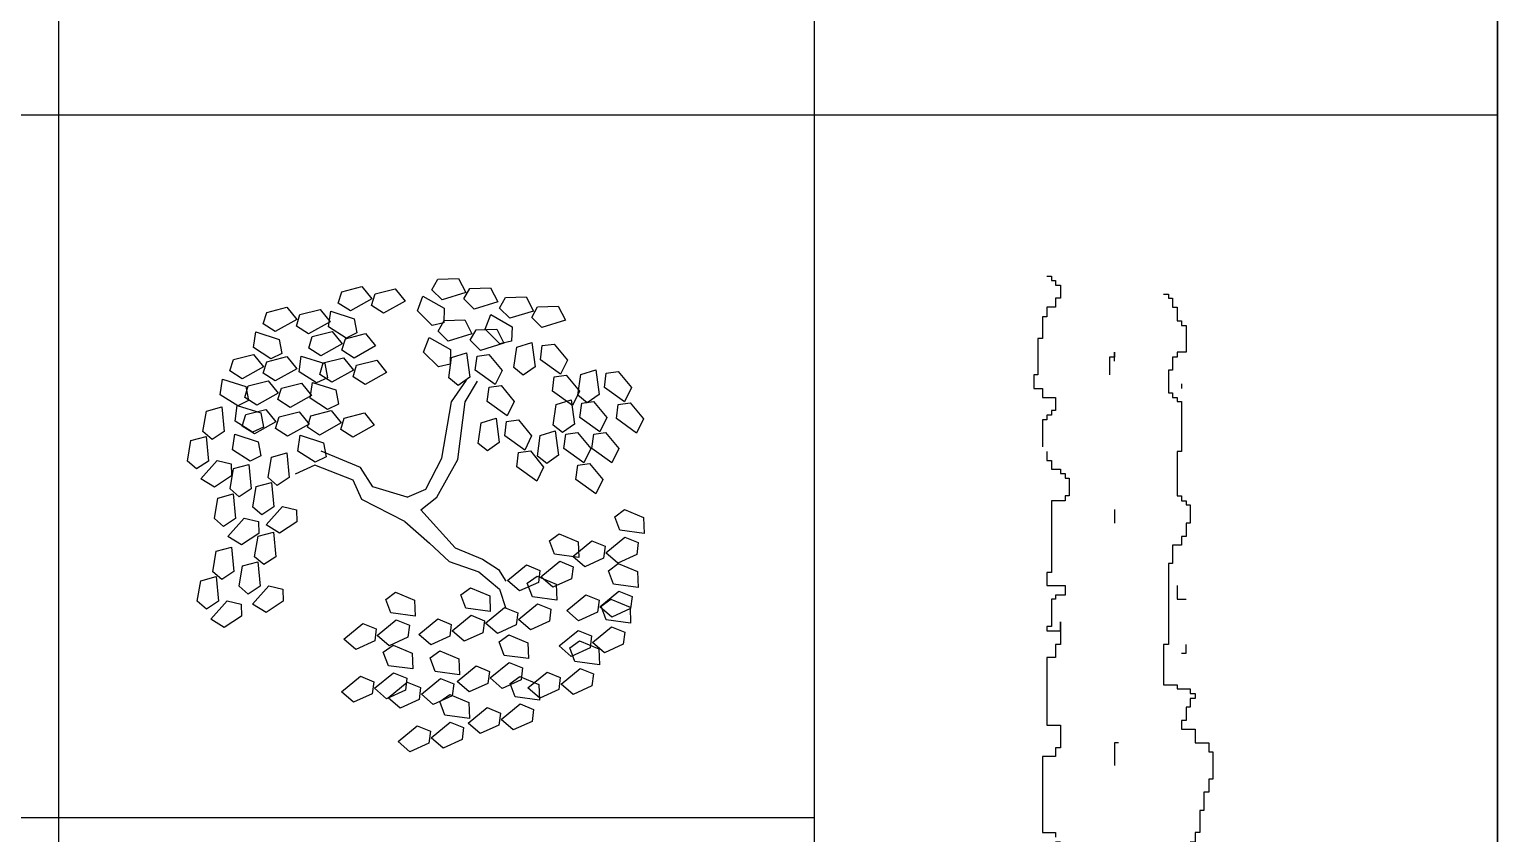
# Model space of a CAD drawing. Header units: inches. Extents: x 7658 to 73799, y 48 to 40262.
# Drawn here: x 69287 to 73799, y 12393 to 14864 of the extents above; entities that cross this region are included whole.
import ezdxf

# ---------------------------------------------------------------- set-up
doc = ezdxf.new("R2010")
doc.units = ezdxf.units.IN
doc.layers.add('www.cad-blocks.net', color=7, linetype='Continuous')
doc.styles.get("Standard").update_dxf_attribs({"font": 'arial.ttf'})

# ---------------------------------------------------------------- blocks, each defined once
blk = doc.blocks.new('A$C516926BB')
for p, q in [((57.9904, 38.5194), (57.9904, 0)), ((60.3118, 38.5194), (60.3118, 0)), ((62.4121, 38.5194), (62.4121, 0)), ((0, 13.9072), (62.4121, 13.9072)), ((0, 11.7477), (60.3118, 11.7477))]:
    blk.add_line(p, q)
blk = doc.blocks.new('A$C4EDA1367')
for p, q in [((0.7511, 1.4195), (0.7693, 1.4517)), ((0.7693, 1.4517), (0.8329, 1.4541)), ((0.8329, 1.4541), (0.8549, 1.4106)), ((0.4632, 1.3781), (0.4741, 1.4134)), ((0.4741, 1.4134), (0.5358, 1.4292)), ((0.5358, 1.4292), (0.5665, 1.3913)), ((0.5654, 1.3712), (0.5764, 1.4065)), ((0.5764, 1.4065), (0.6381, 1.4222)), ((0.6381, 1.4222), (0.6687, 1.3844)), ((0.7069, 1.3544), (0.7237, 1.4002)), ((0.7237, 1.4002), (0.7893, 1.3624)), ((0.7826, 1.3884), (0.7511, 1.4195)), ((0.8549, 1.4106), (0.7826, 1.3884)), ((0.8496, 1.3912), (0.8678, 1.4234)), ((0.8678, 1.4234), (0.9314, 1.4257)), ((0.9314, 1.4257), (0.9534, 1.3822)), ((0.2434, 1.3499), (0.3051, 1.3656)), ((0.3051, 1.3656), (0.3357, 1.3278)), ((0.3457, 1.343), (0.4073, 1.3587)), ((0.4073, 1.3587), (0.438, 1.3209)), ((0.5005, 1.3543), (0.4632, 1.3781)), ((0.5665, 1.3913), (0.5005, 1.3543)), ((0.6027, 1.3474), (0.5654, 1.3712)), ((0.6687, 1.3844), (0.6027, 1.3474)), ((0.752, 1.3096), (0.7069, 1.3544)), ((0.7893, 1.3624), (0.788, 1.3182)), ((0.8811, 1.36), (0.8496, 1.3912)), ((0.9534, 1.3822), (0.8811, 1.36)), ((0.9592, 1.3631), (0.9774, 1.3953)), ((0.9906, 1.3319), (0.9592, 1.3631)), ((0.9774, 1.3953), (1.041, 1.3976)), ((1.063, 1.3541), (0.9906, 1.3319)), ((1.041, 1.3976), (1.063, 1.3541)), ((1.0577, 1.3347), (1.0759, 1.3669)), ((1.0759, 1.3669), (1.1395, 1.3692)), ((1.1395, 1.3692), (1.1614, 1.3258)), ((0.2325, 1.3146), (0.2434, 1.3499)), ((0.2697, 1.2908), (0.2325, 1.3146)), ((0.3357, 1.3278), (0.2697, 1.2908)), ((0.3347, 1.3077), (0.3457, 1.343)), ((0.438, 1.3209), (0.372, 1.2839)), ((0.4337, 1.3051), (0.4404, 1.3534)), ((0.4404, 1.3534), (0.5125, 1.3304)), ((0.5125, 1.3304), (0.5206, 1.2869)), ((0.788, 1.3182), (0.752, 1.3096)), ((0.7701, 1.2925), (0.7883, 1.3247)), ((0.7883, 1.3247), (0.8518, 1.327)), ((0.8518, 1.327), (0.8738, 1.2836)), ((0.915, 1.298), (0.9318, 1.3437)), ((0.9318, 1.3437), (0.9973, 1.306)), ((1.0891, 1.3036), (1.0577, 1.3347)), ((1.1614, 1.3258), (1.0891, 1.3036)), ((0.203, 1.2416), (0.2097, 1.2899)), ((0.2097, 1.2899), (0.2818, 1.2669)), ((0.2818, 1.2669), (0.2899, 1.2234)), ((0.372, 1.2839), (0.3347, 1.3077)), ((0.3725, 1.2405), (0.3834, 1.2758)), ((0.3834, 1.2758), (0.4451, 1.2915)), ((0.4873, 1.2708), (0.4337, 1.3051)), ((0.4451, 1.2915), (0.4758, 1.2537)), ((0.4747, 1.2335), (0.4857, 1.2689)), ((0.4857, 1.2689), (0.5473, 1.2846)), ((0.5206, 1.2869), (0.4873, 1.2708)), ((0.5473, 1.2846), (0.578, 1.2467)), ((0.7258, 1.2274), (0.7426, 1.2731)), ((0.7426, 1.2731), (0.8082, 1.2354)), ((0.8015, 1.2614), (0.7701, 1.2925)), ((0.8738, 1.2836), (0.8015, 1.2614)), ((0.8685, 1.2641), (0.8867, 1.2963)), ((0.9, 1.233), (0.8685, 1.2641)), ((0.8867, 1.2963), (0.9503, 1.2987)), ((0.9601, 1.2531), (0.915, 1.298)), ((0.9503, 1.2987), (0.9723, 1.2552)), ((0.9973, 1.306), (0.996, 1.2618)), ((0.1413, 1.2052), (0.203, 1.2209)), ((0.2565, 1.2073), (0.203, 1.2416)), ((0.203, 1.2209), (0.2337, 1.1831)), ((0.2899, 1.2234), (0.2565, 1.2073)), ((0.4098, 1.2167), (0.3725, 1.2405)), ((0.4758, 1.2537), (0.4098, 1.2167)), ((0.512, 1.2097), (0.4747, 1.2335)), ((0.578, 1.2467), (0.512, 1.2097)), ((0.7709, 1.1825), (0.7258, 1.2274)), ((0.8082, 1.2354), (0.8069, 1.1912)), ((0.8113, 1.2117), (0.8578, 1.226)), ((0.8578, 1.226), (0.8675, 1.151)), ((0.8899, 1.2159), (0.9265, 1.2209)), ((0.9723, 1.2552), (0.9, 1.233)), ((0.9265, 1.2209), (0.9668, 1.1717)), ((0.996, 1.2618), (0.9601, 1.2531)), ((1.0032, 1.1804), (1.0117, 1.2435)), ((1.0117, 1.2435), (1.0583, 1.2578)), ((1.0583, 1.2578), (1.0679, 1.1827)), ((1.0845, 1.2038), (1.0903, 1.2477)), ((1.0903, 1.2477), (1.1269, 1.2526)), ((1.1269, 1.2526), (1.1673, 1.2034)), ((0.1304, 1.1699), (0.1413, 1.2052)), ((0.2337, 1.1831), (0.1677, 1.1461)), ((0.2326, 1.163), (0.2436, 1.1983)), ((0.2436, 1.1983), (0.3053, 1.214)), ((0.3359, 1.1762), (0.2699, 1.1392)), ((0.3053, 1.214), (0.3359, 1.1762)), ((0.343, 1.1675), (0.3497, 1.2157)), ((0.3497, 1.2157), (0.4218, 1.1927)), ((0.4065, 1.1593), (0.4175, 1.1946)), ((0.4175, 1.1946), (0.4791, 1.2103)), ((0.4218, 1.1927), (0.4299, 1.1492)), ((0.4791, 1.2103), (0.5098, 1.1725)), ((0.5087, 1.1524), (0.5197, 1.1877)), ((0.5197, 1.1877), (0.5814, 1.2034)), ((0.5814, 1.2034), (0.612, 1.1656)), ((0.8069, 1.1912), (0.7709, 1.1825)), ((0.8028, 1.1487), (0.8113, 1.2117)), ((0.8841, 1.172), (0.8899, 1.2159)), ((1.0319, 1.157), (1.0032, 1.1804)), ((1.0679, 1.1827), (1.0319, 1.157)), ((1.1459, 1.1596), (1.0845, 1.2038)), ((1.1673, 1.2034), (1.1459, 1.1596)), ((1.2084, 1.1588), (1.255, 1.173)), ((1.255, 1.173), (1.2646, 1.098)), ((0.1009, 1.0969), (0.1076, 1.1452)), ((0.1076, 1.1452), (0.1797, 1.1222)), ((0.1677, 1.1461), (0.1304, 1.1699)), ((0.1867, 1.124), (0.2484, 1.1398)), ((0.2699, 1.1392), (0.2326, 1.163)), ((0.2484, 1.1398), (0.2791, 1.1019)), ((0.289, 1.1171), (0.3507, 1.1328)), ((0.3966, 1.1332), (0.343, 1.1675)), ((0.3507, 1.1328), (0.3813, 1.095)), ((0.377, 1.0863), (0.3838, 1.1346)), ((0.3838, 1.1346), (0.4558, 1.1115)), ((0.4299, 1.1492), (0.3966, 1.1332)), ((0.4438, 1.1355), (0.4065, 1.1593)), ((0.5098, 1.1725), (0.4438, 1.1355)), ((0.546, 1.1286), (0.5087, 1.1524)), ((0.612, 1.1656), (0.546, 1.1286)), ((0.8315, 1.1253), (0.8028, 1.1487)), ((0.8117, 1.0749), (0.8571, 1.142)), ((0.8675, 1.151), (0.8315, 1.1253)), ((0.8533, 1.0749), (0.8911, 1.1385)), ((0.9455, 1.1279), (0.8841, 1.172)), ((0.9668, 1.1717), (0.9455, 1.1279)), ((1.1215, 1.1082), (1.1272, 1.1521)), ((1.1272, 1.1521), (1.1639, 1.1571)), ((1.1639, 1.1571), (1.2042, 1.1078)), ((1.1999, 1.0957), (1.2084, 1.1588)), ((1.2812, 1.119), (1.287, 1.1629)), ((1.287, 1.1629), (1.3236, 1.1679)), ((1.3236, 1.1679), (1.3639, 1.1187)), ((0.1545, 1.0626), (0.1009, 1.0969)), ((0.1758, 1.0887), (0.1867, 1.124)), ((0.2131, 1.0649), (0.1758, 1.0887)), ((0.1797, 1.1222), (0.1878, 1.0787)), ((0.2791, 1.1019), (0.2131, 1.0649)), ((0.278, 1.0818), (0.289, 1.1171)), ((0.3813, 1.095), (0.3153, 1.058)), ((0.4306, 1.052), (0.377, 1.0863)), ((0.4558, 1.1115), (0.4639, 1.068)), ((0.921, 1.0764), (0.9268, 1.1203)), ((0.9268, 1.1203), (0.9635, 1.1253)), ((0.9635, 1.1253), (1.0038, 1.0761)), ((1.1829, 1.064), (1.1215, 1.1082)), ((1.2042, 1.1078), (1.1829, 1.064)), ((1.2286, 1.0723), (1.1999, 1.0957)), ((1.2646, 1.098), (1.2286, 1.0723)), ((1.3426, 1.0749), (1.2812, 1.119)), ((1.3639, 1.1187), (1.3426, 1.0749)), ((0.0477, 0.9839), (0.0582, 1.0466)), ((0.0582, 1.0466), (0.1052, 1.0594)), ((0.1052, 1.0594), (0.1124, 0.984)), ((0.1463, 1.0158), (0.153, 1.064)), ((0.153, 1.064), (0.2251, 1.041)), ((0.1878, 1.0787), (0.1545, 1.0626)), ((0.1792, 1.0357), (0.2408, 1.0515)), ((0.2251, 1.041), (0.2332, 0.9975)), ((0.2408, 1.0515), (0.2715, 1.0136)), ((0.3153, 1.058), (0.278, 1.0818)), ((0.2814, 1.0288), (0.3431, 1.0445)), ((0.3431, 1.0445), (0.3738, 1.0067)), ((0.3796, 1.0322), (0.4413, 1.048)), ((0.4639, 1.068), (0.4306, 1.052)), ((0.4413, 1.048), (0.4719, 1.0101)), ((0.4819, 1.0253), (0.5435, 1.0411)), ((0.5435, 1.0411), (0.5742, 1.0032)), ((0.7814, 0.902), (0.8117, 1.0749)), ((0.8306, 0.8984), (0.8533, 1.0749)), ((0.9825, 1.0323), (0.921, 1.0764)), ((1.0038, 1.0761), (0.9825, 1.0323)), ((1.1242, 1.0039), (1.1327, 1.067)), ((1.1327, 1.067), (1.1793, 1.0813)), ((1.1793, 1.0813), (1.1889, 1.0062)), ((1.2055, 1.0273), (1.2113, 1.0711)), ((1.2113, 1.0711), (1.2479, 1.0761)), ((1.2479, 1.0761), (1.2883, 1.0269)), ((1.3182, 1.0235), (1.3239, 1.0673)), ((1.3239, 1.0673), (1.3606, 1.0723)), ((1.3606, 1.0723), (1.4009, 1.0231)), ((0.1999, 0.9814), (0.1463, 1.0158)), ((0.1682, 1.0004), (0.1792, 1.0357)), ((0.2055, 0.9766), (0.1682, 1.0004)), ((0.2332, 0.9975), (0.1999, 0.9814)), ((0.2715, 1.0136), (0.2055, 0.9766)), ((0.2705, 0.9935), (0.2814, 1.0288)), ((0.3078, 0.9697), (0.2705, 0.9935)), ((0.3738, 1.0067), (0.3078, 0.9697)), ((0.3686, 0.9969), (0.3796, 1.0322)), ((0.4059, 0.9731), (0.3686, 0.9969)), ((0.4719, 1.0101), (0.4059, 0.9731)), ((0.4709, 0.99), (0.4819, 1.0253)), ((0.5742, 1.0032), (0.5082, 0.9662)), ((0.8935, 0.9474), (0.902, 1.0105)), ((0.902, 1.0105), (0.9486, 1.0248)), ((0.9486, 1.0248), (0.9582, 0.9498)), ((0.9748, 0.9708), (0.9806, 1.0147)), ((0.9806, 1.0147), (1.0172, 1.0196)), ((1.0172, 1.0196), (1.0575, 0.9704)), ((1.1529, 0.9805), (1.1242, 1.0039)), ((1.1889, 1.0062), (1.1529, 0.9805)), ((1.2669, 0.9831), (1.2055, 1.0273)), ((1.2883, 1.0269), (1.2669, 0.9831)), ((1.3796, 0.9793), (1.3182, 1.0235)), ((1.4009, 1.0231), (1.3796, 0.9793)), ((0, 0.8931), (0.0105, 0.9559)), ((0.0105, 0.9559), (0.0576, 0.9686)), ((0.0755, 0.9595), (0.0477, 0.9839)), ((0.0576, 0.9686), (0.0647, 0.8933)), ((0.1124, 0.984), (0.0755, 0.9595)), ((0.1387, 0.9274), (0.1455, 0.9757)), ((0.1455, 0.9757), (0.2176, 0.9527)), ((0.2176, 0.9527), (0.2256, 0.9092)), ((0.3392, 0.924), (0.3459, 0.9722)), ((0.3459, 0.9722), (0.418, 0.9492)), ((0.418, 0.9492), (0.426, 0.9057)), ((0.5082, 0.9662), (0.4709, 0.99)), ((0.9222, 0.9241), (0.8935, 0.9474)), ((0.9582, 0.9498), (0.9222, 0.9241)), ((1.0362, 0.9266), (0.9748, 0.9708)), ((1.0575, 0.9704), (1.0362, 0.9266)), ((1.0751, 0.9086), (1.0836, 0.9717)), ((1.0836, 0.9717), (1.1301, 0.986)), ((1.1301, 0.986), (1.1398, 0.9109)), ((1.1564, 0.932), (1.1622, 0.9758)), ((1.1622, 0.9758), (1.1988, 0.9808)), ((1.1988, 0.9808), (1.2391, 0.9316)), ((1.2425, 0.9317), (1.2483, 0.9755)), ((1.2483, 0.9755), (1.2849, 0.9805)), ((1.2849, 0.9805), (1.3252, 0.9313)), ((0.1923, 0.8931), (0.1387, 0.9274)), ((0.2256, 0.9092), (0.1923, 0.8931)), ((0.2481, 0.8427), (0.2586, 0.9054)), ((0.2586, 0.9054), (0.3056, 0.9182)), ((0.3056, 0.9182), (0.3128, 0.8428)), ((0.3927, 0.8896), (0.3392, 0.924)), ((0.426, 0.9057), (0.3927, 0.8896)), ((0.5319, 0.8737), (0.4108, 0.9231)), ((1.0117, 0.8752), (1.0175, 0.9191)), ((1.0175, 0.9191), (1.0542, 0.9241)), ((1.0542, 0.9241), (1.0945, 0.8748)), ((1.1038, 0.8852), (1.0751, 0.9086)), ((1.1398, 0.9109), (1.1038, 0.8852)), ((1.2178, 0.8878), (1.1564, 0.932)), ((1.2391, 0.9316), (1.2178, 0.8878)), ((1.3039, 0.8875), (1.2425, 0.9317)), ((1.3252, 0.9313), (1.3039, 0.8875)), ((0.0279, 0.8688), (0, 0.8931)), ((0.0647, 0.8933), (0.0279, 0.8688)), ((0.0413, 0.838), (0.0915, 0.8947)), ((0.0915, 0.8947), (0.1345, 0.8845)), ((0.1309, 0.8073), (0.1414, 0.8701)), ((0.1345, 0.8845), (0.1358, 0.8475)), ((0.1414, 0.8701), (0.1885, 0.8828)), ((0.1885, 0.8828), (0.1956, 0.8075)), ((0.3919, 0.8808), (0.3313, 0.8526)), ((0.5091, 0.8349), (0.3919, 0.8808)), ((0.5696, 0.8137), (0.5319, 0.8737)), ((0.7323, 0.8066), (0.7814, 0.902)), ((0.7663, 0.7819), (0.8306, 0.8984)), ((1.0732, 0.831), (1.0117, 0.8752)), ((1.0945, 0.8748), (1.0732, 0.831)), ((1.1933, 0.8364), (1.1991, 0.8803)), ((1.1991, 0.8803), (1.2358, 0.8852)), ((1.2358, 0.8852), (1.2761, 0.836)), ((0.0827, 0.8124), (0.0413, 0.838)), ((0.1358, 0.8475), (0.0827, 0.8124)), ((0.2004, 0.7519), (0.211, 0.8147)), ((0.211, 0.8147), (0.258, 0.8274)), ((0.276, 0.8183), (0.2481, 0.8427)), ((0.258, 0.8274), (0.2651, 0.7521)), ((0.3128, 0.8428), (0.276, 0.8183)), ((0.5356, 0.7749), (0.5091, 0.8349)), ((0.6755, 0.7819), (0.5696, 0.8137)), ((1.2548, 0.7922), (1.1933, 0.8364)), ((1.2761, 0.836), (1.2548, 0.7922)), ((0.0832, 0.7166), (0.0938, 0.7794)), ((0.0938, 0.7794), (0.1408, 0.7921)), ((0.1588, 0.783), (0.1309, 0.8073)), ((0.1408, 0.7921), (0.1479, 0.7168)), ((0.1956, 0.8075), (0.1588, 0.783)), ((0.668, 0.7078), (0.5356, 0.7749)), ((0.6755, 0.7819), (0.7323, 0.8066)), ((0.7172, 0.7431), (0.7663, 0.7819)), ((0.2283, 0.7276), (0.2004, 0.7519)), ((0.2651, 0.7521), (0.2283, 0.7276)), ((0.2417, 0.6968), (0.2919, 0.7535)), ((0.2919, 0.7535), (0.335, 0.7432)), ((0.335, 0.7432), (0.3362, 0.7063)), ((0.7172, 0.7431), (0.8231, 0.6266)), ((1.3127, 0.7222), (1.3427, 0.7439)), ((1.3283, 0.6808), (1.3127, 0.7222)), ((1.3427, 0.7439), (1.4015, 0.7195)), ((0.1111, 0.6923), (0.0832, 0.7166)), ((0.1479, 0.7168), (0.1111, 0.6923)), ((0.1245, 0.6615), (0.1747, 0.7181)), ((0.1747, 0.7181), (0.2178, 0.7079)), ((0.2178, 0.7079), (0.219, 0.671)), ((0.2831, 0.6712), (0.2417, 0.6968)), ((0.3362, 0.7063), (0.2831, 0.6712)), ((0.668, 0.7078), (0.7437, 0.6407)), ((1.4033, 0.6708), (1.3283, 0.6808)), ((1.4015, 0.7195), (1.4033, 0.6708)), ((0.1659, 0.6358), (0.1245, 0.6615)), ((0.219, 0.671), (0.1659, 0.6358)), ((0.2065, 0.5991), (0.217, 0.6619)), ((0.217, 0.6619), (0.2641, 0.6746)), ((0.2641, 0.6746), (0.2712, 0.5993)), ((0.7437, 0.6407), (0.8042, 0.5842)), ((1.1123, 0.6481), (1.1423, 0.6698)), ((1.1279, 0.6067), (1.1123, 0.6481)), ((1.1423, 0.6698), (1.201, 0.6454)), ((1.184, 0.6002), (1.2425, 0.6482)), ((1.201, 0.6454), (1.2029, 0.5967)), ((1.2425, 0.6482), (1.2834, 0.6313)), ((1.2859, 0.6114), (1.3444, 0.6594)), ((1.3444, 0.6594), (1.3853, 0.6425)), ((1.3853, 0.6425), (1.3807, 0.6058)), ((0.078, 0.5532), (0.0885, 0.6159)), ((0.0885, 0.6159), (0.1355, 0.6287)), ((0.1355, 0.6287), (0.1427, 0.5534)), ((0.2344, 0.5748), (0.2065, 0.5991)), ((0.2712, 0.5993), (0.2344, 0.5748)), ((0.8231, 0.6266), (0.9062, 0.5913)), ((0.9062, 0.5913), (0.9555, 0.5595)), ((1.2029, 0.5967), (1.1279, 0.6067)), ((1.2209, 0.5683), (1.184, 0.6002)), ((1.2788, 0.5946), (1.2209, 0.5683)), ((1.2834, 0.6313), (1.2788, 0.5946)), ((1.3228, 0.5795), (1.2859, 0.6114)), ((1.3807, 0.6058), (1.3228, 0.5795)), ((0.1058, 0.5289), (0.078, 0.5532)), ((0.1427, 0.5534), (0.1058, 0.5289)), ((0.1588, 0.5084), (0.1694, 0.5711)), ((0.1694, 0.5711), (0.2164, 0.5839)), ((0.2164, 0.5839), (0.2236, 0.5086)), ((0.8042, 0.5842), (0.8949, 0.5525)), ((0.8949, 0.5525), (0.9592, 0.4995)), ((0.9555, 0.5595), (0.9781, 0.5242)), ((0.9836, 0.5261), (1.0421, 0.5741)), ((1.0421, 0.5741), (1.083, 0.5572)), ((1.083, 0.5572), (1.0784, 0.5205)), ((1.0855, 0.5372), (1.144, 0.5852)), ((1.144, 0.5852), (1.1849, 0.5684)), ((1.1849, 0.5684), (1.1803, 0.5317)), ((1.2939, 0.5563), (1.3239, 0.578)), ((1.3095, 0.5149), (1.2939, 0.5563)), ((1.3239, 0.578), (1.3826, 0.5536)), ((1.3826, 0.5536), (1.3845, 0.5049)), ((0.0303, 0.4625), (0.0408, 0.5252)), ((0.0408, 0.5252), (0.0878, 0.538)), ((0.0878, 0.538), (0.095, 0.4626)), ((0.1867, 0.4841), (0.1588, 0.5084)), ((0.2236, 0.5086), (0.1867, 0.4841)), ((0.2001, 0.4533), (0.2503, 0.5099)), ((0.2503, 0.5099), (0.2934, 0.4997)), ((0.2934, 0.4997), (0.2946, 0.4627)), ((0.84, 0.4822), (0.87, 0.5039)), ((0.87, 0.5039), (0.9287, 0.4795)), ((0.9592, 0.4995), (0.9781, 0.4396)), ((1.0205, 0.4942), (0.9836, 0.5261)), ((1.0784, 0.5205), (1.0205, 0.4942)), ((1.0443, 0.5175), (1.0742, 0.5392)), ((1.0598, 0.4761), (1.0443, 0.5175)), ((1.0742, 0.5392), (1.133, 0.5148)), ((1.1223, 0.5054), (1.0855, 0.5372)), ((1.1803, 0.5317), (1.1223, 0.5054)), ((1.133, 0.5148), (1.1348, 0.4661)), ((1.3845, 0.5049), (1.3095, 0.5149)), ((0.0582, 0.4381), (0.0303, 0.4625)), ((0.095, 0.4626), (0.0582, 0.4381)), ((0.0716, 0.4074), (0.1218, 0.464)), ((0.1218, 0.464), (0.1648, 0.4538)), ((0.1648, 0.4538), (0.166, 0.4168)), ((0.2415, 0.4276), (0.2001, 0.4533)), ((0.2946, 0.4627), (0.2415, 0.4276)), ((0.6093, 0.4681), (0.6393, 0.4898)), ((0.6249, 0.4267), (0.6093, 0.4681)), ((0.6393, 0.4898), (0.698, 0.4654)), ((0.698, 0.4654), (0.6999, 0.4167)), ((0.8556, 0.4408), (0.84, 0.4822)), ((0.9287, 0.4795), (0.9306, 0.4308)), ((1.0174, 0.4066), (1.0759, 0.4546)), ((1.1348, 0.4661), (1.0598, 0.4761)), ((1.0759, 0.4546), (1.1168, 0.4378)), ((1.1652, 0.4343), (1.2237, 0.4823)), ((1.2237, 0.4823), (1.2646, 0.4654)), ((1.2646, 0.4654), (1.26, 0.4287)), ((1.2671, 0.4454), (1.3255, 0.4934)), ((1.2712, 0.4469), (1.3011, 0.4686)), ((1.3011, 0.4686), (1.3599, 0.4442)), ((1.3255, 0.4934), (1.3664, 0.4766)), ((1.3664, 0.4766), (1.3618, 0.4399)), ((0.113, 0.3817), (0.0716, 0.4074)), ((0.166, 0.4168), (0.113, 0.3817)), ((0.6999, 0.4167), (0.6249, 0.4267)), ((0.7113, 0.3601), (0.7698, 0.4082)), ((0.7698, 0.4082), (0.8107, 0.3913)), ((0.8132, 0.3713), (0.8717, 0.4193)), ((0.9306, 0.4308), (0.8556, 0.4408)), ((0.8717, 0.4193), (0.9126, 0.4025)), ((0.9156, 0.3955), (0.974, 0.4435)), ((0.974, 0.4435), (1.0149, 0.4266)), ((1.0149, 0.4266), (1.0103, 0.3899)), ((1.0543, 0.3748), (1.0174, 0.4066)), ((1.1168, 0.4378), (1.1122, 0.4011)), ((1.202, 0.4024), (1.1652, 0.4343)), ((1.26, 0.4287), (1.202, 0.4024)), ((1.3039, 0.4136), (1.2671, 0.4454)), ((1.2867, 0.4055), (1.2712, 0.4469)), ((1.3618, 0.4399), (1.3039, 0.4136)), ((1.3599, 0.4442), (1.3617, 0.3955)), ((0.4806, 0.346), (0.5391, 0.3941)), ((0.5391, 0.3941), (0.58, 0.3772)), ((0.58, 0.3772), (0.5754, 0.3405)), ((0.5825, 0.3572), (0.6409, 0.4052)), ((0.6409, 0.4052), (0.6818, 0.3884)), ((0.6818, 0.3884), (0.6772, 0.3517)), ((0.8107, 0.3913), (0.8061, 0.3546)), ((0.85, 0.3394), (0.8132, 0.3713)), ((0.908, 0.3658), (0.85, 0.3394)), ((0.9126, 0.4025), (0.908, 0.3658)), ((0.9524, 0.3636), (0.9156, 0.3955)), ((1.0103, 0.3899), (0.9524, 0.3636)), ((1.1122, 0.4011), (1.0543, 0.3748)), ((1.1425, 0.3249), (1.2009, 0.3729)), ((1.2009, 0.3729), (1.2418, 0.356)), ((1.2443, 0.3361), (1.3028, 0.3841)), ((1.3617, 0.3955), (1.2867, 0.4055)), ((1.3028, 0.3841), (1.3437, 0.3672)), ((1.3437, 0.3672), (1.3391, 0.3305)), ((0.5174, 0.3142), (0.4806, 0.346)), ((0.5754, 0.3405), (0.5174, 0.3142)), ((0.6193, 0.3253), (0.5825, 0.3572)), ((0.6017, 0.3057), (0.6317, 0.3274)), ((0.6772, 0.3517), (0.6193, 0.3253)), ((0.6317, 0.3274), (0.6905, 0.303)), ((0.7482, 0.3283), (0.7113, 0.3601)), ((0.8061, 0.3546), (0.7482, 0.3283)), ((0.9573, 0.3375), (0.9872, 0.3592)), ((0.9729, 0.2961), (0.9573, 0.3375)), ((0.9872, 0.3592), (1.046, 0.3348)), ((1.046, 0.3348), (1.0478, 0.2861)), ((1.1793, 0.293), (1.1425, 0.3249)), ((1.175, 0.3189), (1.205, 0.3405)), ((1.1906, 0.2774), (1.175, 0.3189)), ((1.2372, 0.3193), (1.1793, 0.293)), ((1.205, 0.3405), (1.2638, 0.3161)), ((1.2418, 0.356), (1.2372, 0.3193)), ((1.2812, 0.3042), (1.2443, 0.3361)), ((1.2638, 0.3161), (1.2656, 0.2675)), ((1.3391, 0.3305), (1.2812, 0.3042)), ((0.6173, 0.2643), (0.6017, 0.3057)), ((0.6905, 0.303), (0.6923, 0.2543)), ((0.7455, 0.2881), (0.7754, 0.3097)), ((0.7611, 0.2467), (0.7455, 0.2881)), ((0.7754, 0.3097), (0.8342, 0.2853)), ((0.8342, 0.2853), (0.836, 0.2367)), ((0.9305, 0.2266), (0.9889, 0.2746)), ((1.0478, 0.2861), (0.9729, 0.2961)), ((0.9889, 0.2746), (1.0298, 0.2578)), ((1.2656, 0.2675), (1.1906, 0.2774)), ((0.473, 0.1837), (0.5315, 0.2317)), ((0.5315, 0.2317), (0.5724, 0.2148)), ((0.5749, 0.1949), (0.6334, 0.2429)), ((0.6923, 0.2543), (0.6173, 0.2643)), ((0.6334, 0.2429), (0.6743, 0.226)), ((0.6743, 0.226), (0.6697, 0.1893)), ((0.836, 0.2367), (0.7611, 0.2467)), ((0.8286, 0.2154), (0.887, 0.2635)), ((0.887, 0.2635), (0.928, 0.2466)), ((0.928, 0.2466), (0.9234, 0.2099)), ((0.9673, 0.1947), (0.9305, 0.2266)), ((0.9911, 0.2097), (1.0211, 0.2314)), ((1.0211, 0.2314), (1.0799, 0.207)), ((1.0298, 0.2578), (1.0252, 0.2211)), ((1.0463, 0.1968), (1.1048, 0.2448)), ((1.1048, 0.2448), (1.1457, 0.228)), ((1.1457, 0.228), (1.1411, 0.1913)), ((1.1482, 0.208), (1.2067, 0.256)), ((1.2067, 0.256), (1.2476, 0.2391)), ((1.2476, 0.2391), (1.243, 0.2024)), ((0.5099, 0.1518), (0.473, 0.1837)), ((0.5724, 0.2148), (0.5678, 0.1781)), ((0.6118, 0.163), (0.5749, 0.1949)), ((0.6697, 0.1893), (0.6118, 0.163)), ((0.6168, 0.166), (0.6753, 0.214)), ((0.6753, 0.214), (0.7162, 0.1972)), ((0.7162, 0.1972), (0.7116, 0.1605)), ((0.7187, 0.1772), (0.7771, 0.2252)), ((0.7771, 0.2252), (0.818, 0.2083)), ((0.818, 0.2083), (0.8134, 0.1716)), ((0.8654, 0.1836), (0.8286, 0.2154)), ((0.9234, 0.2099), (0.8654, 0.1836)), ((1.0252, 0.2211), (0.9673, 0.1947)), ((1.0067, 0.1683), (0.9911, 0.2097)), ((1.0832, 0.1649), (1.0463, 0.1968)), ((1.0799, 0.207), (1.0817, 0.1583)), ((1.1411, 0.1913), (1.0832, 0.1649)), ((1.1851, 0.1761), (1.1482, 0.208)), ((1.243, 0.2024), (1.1851, 0.1761)), ((0.5678, 0.1781), (0.5099, 0.1518)), ((0.6536, 0.1342), (0.6168, 0.166)), ((0.7116, 0.1605), (0.6536, 0.1342)), ((0.7555, 0.1453), (0.7187, 0.1772)), ((0.8134, 0.1716), (0.7555, 0.1453)), ((0.7757, 0.1539), (0.8057, 0.1756)), ((0.7913, 0.1125), (0.7757, 0.1539)), ((0.8057, 0.1756), (0.8644, 0.1512)), ((0.8624, 0.0877), (0.9209, 0.1357)), ((0.8644, 0.1512), (0.8663, 0.1025)), ((0.9209, 0.1357), (0.9618, 0.1188)), ((0.9643, 0.0989), (1.0228, 0.1469)), ((1.0817, 0.1583), (1.0067, 0.1683)), ((1.0228, 0.1469), (1.0637, 0.13)), ((0.7489, 0.043), (0.8073, 0.091)), ((0.8663, 0.1025), (0.7913, 0.1125)), ((0.8073, 0.091), (0.8482, 0.0742)), ((0.9618, 0.1188), (0.9572, 0.0821)), ((1.0011, 0.067), (0.9643, 0.0989)), ((1.0591, 0.0933), (1.0011, 0.067)), ((1.0637, 0.13), (1.0591, 0.0933)), ((0.647, 0.0319), (0.7055, 0.0799)), ((0.7055, 0.0799), (0.7464, 0.063)), ((0.7464, 0.063), (0.7418, 0.0263)), ((0.8482, 0.0742), (0.8436, 0.0375)), ((0.8993, 0.0558), (0.8624, 0.0877)), ((0.9572, 0.0821), (0.8993, 0.0558)), ((0.6838, 0), (0.647, 0.0319)), ((0.7418, 0.0263), (0.6838, 0)), ((0.7857, 0.0112), (0.7489, 0.043)), ((0.8436, 0.0375), (0.7857, 0.0112))]:
    blk.add_line(p, q)
blk = doc.blocks.new('A$C39D03F73')
for p, q in [((0.0401, 3.5441), (0.0547, 3.5441)), ((0.0547, 3.5441), (0.0547, 3.5313)), ((0.0547, 3.5313), (0.0674, 3.5313)), ((0.0674, 3.5313), (0.0674, 3.5167)), ((0.0674, 3.5167), (0.082, 3.5167)), ((0.082, 3.4766), (0.0674, 3.4766)), ((0.0674, 3.4766), (0.0674, 3.462)), ((0.082, 3.5167), (0.082, 3.5039)), ((0.082, 3.5039), (0.082, 3.4893)), ((0.082, 3.4893), (0.082, 3.4766)), ((0.3992, 3.4893), (0.4138, 3.4893)), ((0.4138, 3.4893), (0.4138, 3.4766)), ((0.4138, 3.4766), (0.4265, 3.4766)), ((0.4265, 3.4766), (0.4265, 3.4492)), ((0.0547, 3.4492), (0.0401, 3.4492)), ((0.0401, 3.4492), (0.0401, 3.4346)), ((0.0401, 3.4346), (0.0401, 3.42)), ((0.0674, 3.4492), (0.0547, 3.4492)), ((0.0674, 3.462), (0.0674, 3.4492)), ((0.4265, 3.4492), (0.4411, 3.4492)), ((0.4411, 3.4492), (0.4411, 3.4346)), ((0.4411, 3.4346), (0.4411, 3.42)), ((0.0401, 3.42), (0.0273, 3.42)), ((0.0273, 3.42), (0.0273, 3.3927)), ((0.0273, 3.3927), (0.0273, 3.3799)), ((0.4411, 3.42), (0.4411, 3.4073)), ((0.4411, 3.4073), (0.4539, 3.4073)), ((0.4539, 3.4073), (0.4539, 3.3927)), ((0.4539, 3.3927), (0.4685, 3.3927)), ((0.4685, 3.3927), (0.4685, 3.3799)), ((0.0273, 3.3525), (0.0128, 3.3525)), ((0.0128, 3.3525), (0.0128, 3.3233)), ((0.0273, 3.3799), (0.0273, 3.3525)), ((0.4685, 3.3799), (0.4685, 3.3653)), ((0.4685, 3.3653), (0.4685, 3.3525)), ((0.4685, 3.3525), (0.4685, 3.3379)), ((0.0128, 3.3233), (0.0128, 3.3106)), ((0.0128, 3.3106), (0.0128, 3.2832)), ((0.2479, 3.296), (0.2333, 3.296)), ((0.2333, 3.296), (0.2333, 3.2832)), ((0.2479, 3.2832), (0.2479, 3.3106)), ((0.2479, 3.3106), (0.2479, 3.296)), ((0.4411, 3.296), (0.4265, 3.296)), ((0.4265, 3.296), (0.4265, 3.2832)), ((0.4539, 3.3106), (0.4411, 3.3106)), ((0.4411, 3.3106), (0.4411, 3.296)), ((0.4685, 3.3106), (0.4539, 3.3106)), ((0.4685, 3.3379), (0.4685, 3.3233)), ((0.4685, 3.3233), (0.4685, 3.3106)), ((0.0128, 3.2832), (0.0128, 3.2559)), ((0.0128, 3.2559), (0.0128, 3.2413)), ((0.2333, 3.2832), (0.2333, 3.2686)), ((0.2333, 3.2686), (0.2333, 3.2559)), ((0.2333, 3.2559), (0.2333, 3.2413)), ((0.4265, 3.2559), (0.4138, 3.2559)), ((0.4138, 3.2559), (0.4138, 3.2267)), ((0.4265, 3.2832), (0.4265, 3.2559)), ((0.0128, 3.2413), (0, 3.2413)), ((0, 3.2413), (0, 3.2267)), ((0, 3.2267), (0, 3.2139)), ((0, 3.2139), (0, 3.1993)), ((0.4138, 3.2267), (0.4138, 3.2139)), ((0.4138, 3.2139), (0.4138, 3.1865)), ((0.4539, 3.2139), (0.4539, 3.1993)), ((0, 3.1993), (0.0273, 3.1993)), ((0.0273, 3.1993), (0.0273, 3.172)), ((0.0273, 3.172), (0.0674, 3.172)), ((0.0674, 3.172), (0.0674, 3.1592)), ((0.0674, 3.1592), (0.0674, 3.1318)), ((0.4138, 3.1865), (0.4265, 3.1865)), ((0.4265, 3.1865), (0.4265, 3.172)), ((0.4265, 3.172), (0.4411, 3.172)), ((0.4411, 3.172), (0.4411, 3.1592)), ((0.4411, 3.1592), (0.4539, 3.1592)), ((0.4539, 3.1592), (0.4539, 3.1446)), ((0.0547, 3.1172), (0.0401, 3.1172)), ((0.0401, 3.1172), (0.0401, 3.1026)), ((0.0674, 3.1318), (0.0547, 3.1318)), ((0.0547, 3.1318), (0.0547, 3.1172)), ((0.4539, 3.1446), (0.4539, 3.1318)), ((0.4539, 3.1318), (0.4539, 3.1172)), ((0.4539, 3.1172), (0.4539, 3.1026)), ((0.0401, 3.1026), (0.0273, 3.1026)), ((0.0273, 3.1026), (0.0273, 3.0899)), ((0.0273, 3.0899), (0.0273, 3.0753)), ((0.0273, 3.0753), (0.0273, 3.0625)), ((0.4539, 3.1026), (0.4539, 3.0899)), ((0.4539, 3.0899), (0.4539, 3.0625)), ((0.0273, 3.0625), (0.0273, 3.0479)), ((0.0273, 3.0479), (0.0273, 3.0352)), ((0.0273, 3.0352), (0.0273, 3.0206)), ((0.4539, 3.0625), (0.4539, 3.0479)), ((0.4539, 3.0479), (0.4539, 3.0352)), ((0.4539, 3.0352), (0.4539, 3.0206)), ((0.0401, 3.006), (0.0401, 2.9932)), ((0.0401, 2.9932), (0.0401, 2.9786)), ((0.0401, 2.9786), (0.0547, 2.9786)), ((0.0547, 2.9786), (0.0547, 2.9513)), ((0.4539, 3.006), (0.4411, 3.006)), ((0.4411, 3.006), (0.4411, 2.9932)), ((0.4411, 2.9932), (0.4411, 2.9786)), ((0.4411, 2.9786), (0.4411, 2.9513)), ((0.4539, 3.0206), (0.4539, 3.006)), ((0.0547, 2.9513), (0.082, 2.9513)), ((0.082, 2.9513), (0.082, 2.9385)), ((0.082, 2.9385), (0.0966, 2.9385)), ((0.0966, 2.9385), (0.0966, 2.9239)), ((0.4411, 2.9513), (0.4411, 2.9385)), ((0.4411, 2.9385), (0.4411, 2.9239)), ((0.0966, 2.9239), (0.1094, 2.9239)), ((0.1094, 2.9239), (0.1094, 2.9111)), ((0.1094, 2.9111), (0.1094, 2.8965)), ((0.1094, 2.8965), (0.1094, 2.8819)), ((0.4411, 2.9239), (0.4411, 2.9111)), ((0.4411, 2.9111), (0.4411, 2.8965)), ((0.4411, 2.8965), (0.4411, 2.8819)), ((0.0674, 2.8546), (0.0547, 2.8546)), ((0.0547, 2.8546), (0.0547, 2.8272)), ((0.082, 2.8546), (0.0674, 2.8546)), ((0.0966, 2.8546), (0.082, 2.8546)), ((0.1094, 2.8692), (0.0966, 2.8692)), ((0.0966, 2.8692), (0.0966, 2.8546)), ((0.1094, 2.8819), (0.1094, 2.8692)), ((0.4411, 2.8819), (0.4411, 2.8692)), ((0.4411, 2.8692), (0.4539, 2.8692)), ((0.4539, 2.8692), (0.4539, 2.8546)), ((0.4539, 2.8546), (0.4685, 2.8546)), ((0.4685, 2.8546), (0.4685, 2.8418)), ((0.0547, 2.8272), (0.0547, 2.8144)), ((0.0547, 2.8144), (0.0547, 2.7999)), ((0.0547, 2.7999), (0.0547, 2.7725)), ((0.2479, 2.8272), (0.2479, 2.8144)), ((0.2479, 2.8144), (0.2479, 2.7999)), ((0.2479, 2.7999), (0.2479, 2.7853)), ((0.4685, 2.8418), (0.4812, 2.8418)), ((0.4812, 2.8418), (0.4812, 2.8272)), ((0.4812, 2.8272), (0.4812, 2.8144)), ((0.4812, 2.8144), (0.4812, 2.7999)), ((0.4812, 2.7999), (0.4812, 2.7853)), ((0.0547, 2.7725), (0.0547, 2.7579)), ((0.0547, 2.7579), (0.0547, 2.7305)), ((0.4812, 2.7853), (0.4685, 2.7853)), ((0.4685, 2.7853), (0.4685, 2.7579)), ((0.4685, 2.7579), (0.4685, 2.7451)), ((0.0547, 2.7305), (0.0547, 2.7032)), ((0.4411, 2.7178), (0.4265, 2.7178)), ((0.4265, 2.7178), (0.4265, 2.7032)), ((0.4539, 2.7178), (0.4411, 2.7178)), ((0.4685, 2.7451), (0.4539, 2.7451)), ((0.4539, 2.7451), (0.4539, 2.7305)), ((0.4539, 2.7305), (0.4539, 2.7178)), ((0.0547, 2.7032), (0.0547, 2.6904)), ((0.0547, 2.6904), (0.0547, 2.6612)), ((0.4265, 2.7032), (0.4265, 2.6904)), ((0.4265, 2.6904), (0.4265, 2.6612)), ((0.0547, 2.6339), (0.0401, 2.6339)), ((0.0401, 2.6339), (0.0401, 2.6065)), ((0.0547, 2.6612), (0.0547, 2.6339)), ((0.4265, 2.6612), (0.4138, 2.6612)), ((0.4138, 2.6612), (0.4138, 2.6485)), ((0.4138, 2.6485), (0.4138, 2.6339)), ((0.4138, 2.6339), (0.4138, 2.6211)), ((0.4138, 2.6211), (0.4138, 2.6065)), ((0.0401, 2.6065), (0.0401, 2.5937)), ((0.0401, 2.5937), (0.0674, 2.5937)), ((0.0674, 2.5937), (0.0966, 2.5937)), ((0.0966, 2.5937), (0.0966, 2.5646)), ((0.4138, 2.6065), (0.4138, 2.5937)), ((0.4138, 2.5937), (0.4138, 2.5646)), ((0.4411, 2.5937), (0.4411, 2.5792)), ((0.4411, 2.5792), (0.4411, 2.5646)), ((0.0674, 2.5518), (0.0547, 2.5518)), ((0.0547, 2.5518), (0.0547, 2.5244)), ((0.082, 2.5646), (0.0674, 2.5646)), ((0.0674, 2.5646), (0.0674, 2.5518)), ((0.0966, 2.5646), (0.082, 2.5646)), ((0.4138, 2.5646), (0.4138, 2.5372)), ((0.4138, 2.5372), (0.4138, 2.5244)), ((0.4411, 2.5646), (0.4411, 2.5518)), ((0.4411, 2.5518), (0.4685, 2.5518)), ((0.0547, 2.5244), (0.0547, 2.5098)), ((0.0547, 2.5098), (0.0547, 2.4679)), ((0.082, 2.4551), (0.082, 2.4825)), ((0.082, 2.4825), (0.082, 2.4551)), ((0.4138, 2.5244), (0.4138, 2.5098)), ((0.4138, 2.5098), (0.4138, 2.4825)), ((0.4138, 2.4825), (0.4138, 2.4551)), ((0.0547, 2.4679), (0.0401, 2.4679)), ((0.0401, 2.4679), (0.0401, 2.4551)), ((0.0401, 2.4551), (0.082, 2.4551)), ((0.082, 2.4551), (0.082, 2.4405)), ((0.082, 2.4405), (0.082, 2.4278)), ((0.4138, 2.4551), (0.4138, 2.4132)), ((0.082, 2.4132), (0.0674, 2.4132)), ((0.0674, 2.4132), (0.0674, 2.3858)), ((0.082, 2.4278), (0.082, 2.4132)), ((0.4138, 2.4132), (0.3992, 2.4132)), ((0.3992, 2.4132), (0.3992, 2.3858)), ((0.4685, 2.3858), (0.4685, 2.4132)), ((0.0547, 2.373), (0.0401, 2.373)), ((0.0401, 2.373), (0.0401, 2.3584)), ((0.0401, 2.3584), (0.0401, 2.3311)), ((0.0674, 2.373), (0.0547, 2.373)), ((0.0674, 2.3858), (0.0674, 2.373)), ((0.3992, 2.3858), (0.3992, 2.373)), ((0.3992, 2.373), (0.3992, 2.3584)), ((0.3992, 2.3584), (0.3992, 2.3311)), ((0.4539, 2.3858), (0.4685, 2.3858)), ((0.0401, 2.3311), (0.0401, 2.3165)), ((0.0401, 2.3165), (0.0401, 2.3037)), ((0.0401, 2.3037), (0.0401, 2.2891)), ((0.3992, 2.3311), (0.3992, 2.3037)), ((0.3992, 2.3037), (0.3992, 2.2891)), ((0.0401, 2.2891), (0.0401, 2.2764)), ((0.0401, 2.2764), (0.0401, 2.2618)), ((0.0401, 2.2618), (0.0401, 2.2344)), ((0.3992, 2.2891), (0.4265, 2.2891)), ((0.4265, 2.2891), (0.4411, 2.2891)), ((0.4411, 2.2891), (0.4411, 2.2764)), ((0.4411, 2.2764), (0.4539, 2.2764)), ((0.4539, 2.2764), (0.4812, 2.2764)), ((0.4812, 2.2764), (0.4812, 2.2618)), ((0.4812, 2.2618), (0.4958, 2.2618)), ((0.4958, 2.2618), (0.4958, 2.2472)), ((0.0401, 2.2344), (0.0401, 2.2198)), ((0.0401, 2.2198), (0.0401, 2.2071)), ((0.4812, 2.2198), (0.4685, 2.2198)), ((0.4685, 2.2198), (0.4685, 2.2071)), ((0.4958, 2.2472), (0.4812, 2.2472)), ((0.4812, 2.2472), (0.4812, 2.2198)), ((0.0401, 2.2071), (0.0401, 2.1797)), ((0.0401, 2.1797), (0.0401, 2.1651)), ((0.4685, 2.1797), (0.4539, 2.1797)), ((0.4539, 2.1797), (0.4539, 2.1651)), ((0.4685, 2.2071), (0.4685, 2.1797)), ((0.0401, 2.1651), (0.0674, 2.1651)), ((0.0674, 2.1651), (0.082, 2.1651)), ((0.082, 2.1651), (0.082, 2.1377)), ((0.082, 2.1377), (0.082, 2.1231)), ((0.082, 2.1231), (0.082, 2.0958)), ((0.4539, 2.1651), (0.4539, 2.1523)), ((0.4539, 2.1523), (0.4958, 2.1523)), ((0.4958, 2.1523), (0.4958, 2.1104)), ((0.082, 2.0958), (0.0674, 2.0958)), ((0.0674, 2.0958), (0.0674, 2.0684)), ((0.2607, 2.1104), (0.2479, 2.1104)), ((0.2479, 2.1104), (0.2479, 2.0958)), ((0.2479, 2.0958), (0.2479, 2.083)), ((0.2479, 2.083), (0.2479, 2.0684)), ((0.4958, 2.1104), (0.5377, 2.1104)), ((0.5377, 2.1104), (0.5377, 2.083)), ((0.5377, 2.083), (0.5505, 2.083)), ((0.5505, 2.083), (0.5505, 2.0684)), ((0.0401, 2.0684), (0.0273, 2.0684)), ((0.0273, 2.0684), (0.0273, 2.0557)), ((0.0273, 2.0557), (0.0273, 2.0411)), ((0.0273, 2.0411), (0.0273, 2.0137)), ((0.0674, 2.0684), (0.0401, 2.0684)), ((0.2479, 2.0684), (0.2479, 2.0557)), ((0.2479, 2.0557), (0.2479, 2.0411)), ((0.5505, 2.0684), (0.5505, 2.0557)), ((0.5505, 2.0557), (0.5505, 2.0265)), ((0.0273, 2.0137), (0.0273, 1.9991)), ((0.0273, 1.9991), (0.0273, 1.9863)), ((0.0273, 1.9863), (0.0273, 1.9718)), ((0.5505, 1.9991), (0.5377, 1.9991)), ((0.5377, 1.9991), (0.5377, 1.9863)), ((0.5377, 1.9863), (0.5377, 1.959)), ((0.5505, 2.0265), (0.5505, 1.9991)), ((0.0273, 1.9718), (0.0273, 1.9444)), ((0.0273, 1.9444), (0.0273, 1.917)), ((0.5377, 1.959), (0.5231, 1.959)), ((0.5231, 1.959), (0.5231, 1.9444)), ((0.5231, 1.9444), (0.5231, 1.9316)), ((0.0273, 1.917), (0.0273, 1.8897)), ((0.5231, 1.9024), (0.5104, 1.9024)), ((0.5104, 1.9024), (0.5104, 1.8751)), ((0.5231, 1.9316), (0.5231, 1.9024)), ((0.0273, 1.8897), (0.0273, 1.8751)), ((0.0273, 1.8751), (0.0273, 1.8477)), ((0.5104, 1.8751), (0.5104, 1.8623)), ((0.5104, 1.8623), (0.5104, 1.835)), ((0.0273, 1.8477), (0.0273, 1.835)), ((0.0273, 1.835), (0.0401, 1.835)), ((0.0401, 1.835), (0.0674, 1.835)), ((0.0674, 1.835), (0.0674, 1.8204)), ((0.082, 1.8058), (0.0674, 1.8058)), ((0.0674, 1.8058), (0.0674, 1.793)), ((0.4958, 1.8058), (0.4812, 1.8058)), ((0.4812, 1.8058), (0.4812, 1.793)), ((0.5104, 1.835), (0.4958, 1.835)), ((0.4958, 1.835), (0.4958, 1.8204)), ((0.4958, 1.8204), (0.4958, 1.8058)), ((0.0273, 1.7784), (0.0128, 1.7784)), ((0.0128, 1.7784), (0.0128, 1.7383)), ((0.0401, 1.7784), (0.0273, 1.7784)), ((0.0547, 1.7784), (0.0401, 1.7784)), ((0.0674, 1.793), (0.0547, 1.793)), ((0.0547, 1.793), (0.0547, 1.7784)), ((0.4539, 1.7784), (0.4411, 1.7784)), ((0.4411, 1.7784), (0.4411, 1.7656)), ((0.4411, 1.7656), (0.4411, 1.7511)), ((0.4812, 1.793), (0.4539, 1.793)), ((0.4539, 1.793), (0.4539, 1.7784)), ((0.0128, 1.7383), (0.0128, 1.7091)), ((0.4265, 1.7237), (0.4138, 1.7237)), ((0.4138, 1.7237), (0.4138, 1.6963)), ((0.4411, 1.7511), (0.4265, 1.7511)), ((0.4265, 1.7511), (0.4265, 1.7237)), ((0.0128, 1.7091), (0.0128, 1.6963)), ((0.0128, 1.6963), (0.0128, 1.669)), ((0.4138, 1.6963), (0.4138, 1.669)), ((0.0128, 1.669), (0.0128, 1.6544)), ((0.0128, 1.6544), (0.0128, 1.627)), ((0.0128, 1.627), (0.0273, 1.627)), ((0.0273, 1.627), (0.0273, 1.6143)), ((0.4138, 1.669), (0.4138, 1.6416)), ((0.4138, 1.6416), (0.4138, 1.627)), ((0.4138, 1.627), (0.4411, 1.627)), ((0.4411, 1.627), (0.4411, 1.5997)), ((0.0273, 1.6143), (0.0273, 1.5997)), ((0.0273, 1.5997), (0.0401, 1.5997)), ((0.0401, 1.5997), (0.0401, 1.5851)), ((0.0401, 1.5851), (0.0674, 1.5851)), ((0.0674, 1.5851), (0.0674, 1.5577)), ((0.4411, 1.5997), (0.4685, 1.5997)), ((0.4685, 1.5997), (0.4812, 1.5997)), ((0.4812, 1.5997), (0.4812, 1.5723)), ((0.0674, 1.5577), (0.0674, 1.5449)), ((0.0674, 1.5449), (0.0674, 1.5303)), ((0.4812, 1.5723), (0.4812, 1.5303)), ((0.0128, 1.503), (0, 1.503)), ((0, 1.503), (0, 1.4756)), ((0.0273, 1.503), (0.0128, 1.503)), ((0.0547, 1.503), (0.0273, 1.503)), ((0.0674, 1.5176), (0.0547, 1.5176)), ((0.0547, 1.5176), (0.0547, 1.503)), ((0.0674, 1.5303), (0.0674, 1.5176)), ((0.2206, 1.5176), (0.2206, 1.503)), ((0.2206, 1.503), (0.2206, 1.4884)), ((0.4812, 1.5303), (0.4685, 1.5303)), ((0.4685, 1.5303), (0.4685, 1.5176)), ((0.4685, 1.5176), (0.4685, 1.4884)), ((0, 1.4756), (0, 1.4483)), ((0, 1.4483), (0, 1.4209)), ((0.2206, 1.4884), (0.2333, 1.4884)), ((0.2333, 1.4884), (0.2333, 1.461)), ((0.2333, 1.461), (0.2333, 1.4483)), ((0.4685, 1.4884), (0.4539, 1.4884)), ((0.4539, 1.4884), (0.4539, 1.4756)), ((0.4539, 1.4756), (0.4539, 1.4483)), ((0.4539, 1.4483), (0.4539, 1.4337)), ((0, 1.4209), (0, 1.3935)), ((0.4411, 1.4063), (0.4265, 1.4063)), ((0.4265, 1.4063), (0.4265, 1.379)), ((0.4539, 1.4209), (0.4411, 1.4209)), ((0.4411, 1.4209), (0.4411, 1.4063)), ((0.4539, 1.4337), (0.4539, 1.4209)), ((0, 1.3935), (0.0273, 1.3935)), ((0.0273, 1.3935), (0.0273, 1.3516)), ((0.4265, 1.379), (0.4138, 1.379)), ((0.4138, 1.379), (0.4138, 1.3644)), ((0.4138, 1.3644), (0.4138, 1.337)), ((0.0273, 1.3516), (0.0273, 1.3242)), ((0.0273, 1.3242), (0.0401, 1.3242)), ((0.0401, 1.3242), (0.0401, 1.3096)), ((0.0401, 1.3096), (0.0401, 1.2823)), ((0.4138, 1.337), (0.4138, 1.3242)), ((0.4138, 1.3242), (0.4138, 1.2969)), ((0.0401, 1.2823), (0.0401, 1.2549)), ((0.4138, 1.2969), (0.4138, 1.2823)), ((0.4138, 1.2823), (0.4265, 1.2823)), ((0.4265, 1.2823), (0.4539, 1.2823)), ((0.4539, 1.2823), (0.4539, 1.2677)), ((0.4539, 1.2677), (0.4539, 1.2549)), ((0.0401, 1.2549), (0.0401, 1.2276)), ((0.0401, 1.2276), (0.0401, 1.1856)), ((0.4539, 1.2549), (0.4539, 1.2276)), ((0.4539, 1.2276), (0.4539, 1.213)), ((0.0401, 1.1856), (0.0273, 1.1856)), ((0.0273, 1.1856), (0.0273, 1.1437)), ((0.4539, 1.213), (0.4539, 1.2002)), ((0.4539, 1.2002), (0.4539, 1.1856)), ((0.4539, 1.1856), (0.4539, 1.171)), ((0.0273, 1.1437), (0.0128, 1.1437)), ((0.0128, 1.1437), (0.0128, 1.1163)), ((0.4539, 1.1309), (0.4411, 1.1309)), ((0.4411, 1.1309), (0.4411, 1.1035)), ((0.4539, 1.171), (0.4539, 1.1582)), ((0.4539, 1.1582), (0.4539, 1.1309)), ((0.0128, 1.0889), (0, 1.0889)), ((0, 1.0889), (0, 1.0616)), ((0.0128, 1.1163), (0.0128, 1.0889)), ((0.4411, 1.1035), (0.4411, 1.0762)), ((0, 1.0616), (0, 1.0342)), ((0.4411, 1.0762), (0.4265, 1.0762)), ((0.4265, 1.0762), (0.4265, 1.047)), ((0.4265, 1.047), (0.4265, 1.0069)), ((0, 1.0342), (0, 1.0196)), ((0, 1.0196), (0, 1.0069)), ((0, 1.0069), (0.0401, 1.0069)), ((0.0401, 1.0069), (0.0401, 0.9923)), ((0.4265, 1.0069), (0.4265, 0.9923)), ((0.0401, 0.9923), (0.082, 0.9923)), ((0.082, 0.9923), (0.0966, 0.9923)), ((0.0966, 0.9923), (0.0966, 0.9503)), ((0.0966, 0.9503), (0.0966, 0.9375)), ((0.4265, 0.9923), (0.4265, 0.9649)), ((0.4265, 0.9649), (0.4265, 0.9503)), ((0.4265, 0.9503), (0.4265, 0.9229)), ((0.4539, 0.9229), (0.4539, 0.9503)), ((0.0966, 0.9375), (0.0966, 0.9102)), ((0.0966, 0.9102), (0.0966, 0.8682)), ((0.4265, 0.9229), (0.4265, 0.9102)), ((0.4265, 0.9102), (0.4265, 0.8828)), ((0.0966, 0.8682), (0.0674, 0.8682)), ((0.0674, 0.8682), (0.0674, 0.8555)), ((0.2607, 0.8828), (0.2607, 0.8555)), ((0.4265, 0.8828), (0.4411, 0.8828)), ((0.4411, 0.8828), (0.4411, 0.8555)), ((0.0674, 0.8555), (0.0547, 0.8555)), ((0.0547, 0.8555), (0.0547, 0.8409)), ((0.0547, 0.8409), (0.0547, 0.8263)), ((0.0547, 0.8263), (0.0547, 0.7989)), ((0.2607, 0.8555), (0.2607, 0.8263)), ((0.2607, 0.8263), (0.2607, 0.8135)), ((0.2607, 0.8135), (0.2607, 0.7861)), ((0.4411, 0.8555), (0.4411, 0.8409)), ((0.4411, 0.8409), (0.4812, 0.8409)), ((0.4812, 0.8409), (0.4812, 0.8263)), ((0.4812, 0.8263), (0.4812, 0.8135)), ((0.4812, 0.8135), (0.4812, 0.7861)), ((0.0547, 0.7989), (0.0547, 0.7861)), ((0.0547, 0.7861), (0.0547, 0.7588)), ((0.4812, 0.7861), (0.4812, 0.7716)), ((0.4812, 0.7716), (0.4812, 0.7588)), ((0.0547, 0.7588), (0.0547, 0.7296)), ((0.0547, 0.7296), (0.0547, 0.6895)), ((0.4812, 0.7588), (0.4812, 0.7442)), ((0.4812, 0.7442), (0.4812, 0.7296)), ((0.4812, 0.7296), (0.4812, 0.7022)), ((0.0547, 0.6895), (0.0547, 0.6749)), ((0.4812, 0.7022), (0.4685, 0.7022)), ((0.4685, 0.7022), (0.4685, 0.6749)), ((0.0547, 0.6749), (0.0547, 0.6348)), ((0.0547, 0.6348), (0.0547, 0.5928)), ((0.4411, 0.6475), (0.4265, 0.6475)), ((0.4265, 0.6475), (0.4265, 0.6202)), ((0.4539, 0.6475), (0.4411, 0.6475)), ((0.4685, 0.6749), (0.4539, 0.6749)), ((0.4539, 0.6749), (0.4539, 0.6475)), ((0.0547, 0.5928), (0.0547, 0.5654)), ((0.4265, 0.6056), (0.4138, 0.6056)), ((0.4138, 0.6056), (0.4138, 0.5782)), ((0.4265, 0.6202), (0.4265, 0.6056)), ((0.0547, 0.5654), (0.0547, 0.5509)), ((0.0547, 0.5509), (0.082, 0.5509)), ((0.082, 0.5509), (0.1094, 0.5509)), ((0.1094, 0.5509), (0.1094, 0.5381)), ((0.4138, 0.5782), (0.4138, 0.5381)), ((0.0401, 0.5089), (0.0273, 0.5089)), ((0.0273, 0.5089), (0.0273, 0.4542)), ((0.0547, 0.5235), (0.0401, 0.5235)), ((0.0401, 0.5235), (0.0401, 0.5089)), ((0.0547, 0.4961), (0.0547, 0.5235)), ((0.1094, 0.5381), (0.1094, 0.5089)), ((0.1094, 0.5089), (0.1094, 0.4961)), ((0.4138, 0.5089), (0.3992, 0.5089)), ((0.3992, 0.5089), (0.3992, 0.4961)), ((0.4138, 0.5381), (0.4138, 0.5089)), ((0.4411, 0.5381), (0.4411, 0.5235)), ((0.4411, 0.5235), (0.4411, 0.5089)), ((0.4411, 0.5089), (0.4411, 0.4961)), ((0.0273, 0.4542), (0.0273, 0.4122)), ((0.0674, 0.4961), (0.0547, 0.4961)), ((0.082, 0.4961), (0.0674, 0.4961)), ((0.1094, 0.4961), (0.082, 0.4961)), ((0.3992, 0.4961), (0.3992, 0.4688)), ((0.3992, 0.4688), (0.3992, 0.4542)), ((0.3992, 0.4542), (0.3992, 0.4414)), ((0.4411, 0.4961), (0.4539, 0.4961)), ((0.0273, 0.4122), (0.0128, 0.4122)), ((0.0128, 0.4122), (0.0273, 0.4122)), ((0.0273, 0.4122), (0.0273, 0.3849)), ((0.3992, 0.4414), (0.3992, 0.4268)), ((0.3992, 0.4268), (0.4138, 0.4268)), ((0.4138, 0.4268), (0.4265, 0.4268)), ((0.4265, 0.4268), (0.4539, 0.4268)), ((0.4539, 0.4268), (0.4539, 0.4122)), ((0.4539, 0.4122), (0.4685, 0.4122)), ((0.4685, 0.4122), (0.4685, 0.3995)), ((0.0273, 0.3849), (0.0547, 0.3849)), ((0.0547, 0.3849), (0.0547, 0.3447)), ((0.4685, 0.3995), (0.4812, 0.3995)), ((0.4812, 0.3995), (0.4812, 0.3849)), ((0.4812, 0.3849), (0.4812, 0.3721)), ((0.4812, 0.3721), (0.4812, 0.3575)), ((0.0547, 0.3447), (0.082, 0.3447)), ((0.082, 0.3447), (0.082, 0.3301)), ((0.082, 0.3301), (0.082, 0.3028)), ((0.4812, 0.3575), (0.4812, 0.3447)), ((0.4812, 0.3447), (0.4812, 0.3174)), ((0.4812, 0.3174), (0.4812, 0.3028)), ((0.082, 0.2882), (0.0674, 0.2882)), ((0.0674, 0.2882), (0.0674, 0.2608)), ((0.082, 0.3028), (0.082, 0.2882)), ((0.2607, 0.2882), (0.2479, 0.2882)), ((0.2479, 0.2882), (0.2479, 0.2608)), ((0.4812, 0.3028), (0.4685, 0.3028)), ((0.4685, 0.3028), (0.4685, 0.2754)), ((0.4685, 0.2754), (0.4685, 0.2481)), ((0.0401, 0.2481), (0.0273, 0.2481)), ((0.0273, 0.2481), (0.0273, 0.2061)), ((0.0674, 0.2608), (0.0401, 0.2608)), ((0.0401, 0.2608), (0.0401, 0.2481)), ((0.2479, 0.2608), (0.2333, 0.2608)), ((0.2333, 0.2608), (0.2333, 0.2481)), ((0.2333, 0.2481), (0.2333, 0.2335)), ((0.2333, 0.2335), (0.2333, 0.2207)), ((0.4265, 0.2335), (0.4138, 0.2335)), ((0.4138, 0.2335), (0.4138, 0.2207)), ((0.4411, 0.2335), (0.4265, 0.2335)), ((0.4539, 0.2335), (0.4411, 0.2335)), ((0.4685, 0.2335), (0.4539, 0.2335)), ((0.4685, 0.2481), (0.4685, 0.2335)), ((0.0273, 0.2061), (0.0273, 0.1788)), ((0.2333, 0.2207), (0.2333, 0.2061)), ((0.4138, 0.2061), (0.3992, 0.2061)), ((0.3992, 0.2061), (0.3992, 0.1788)), ((0.4138, 0.2207), (0.4138, 0.2061)), ((0.0273, 0.1788), (0.0273, 0.1642)), ((0.0273, 0.1642), (0.0273, 0.1514)), ((0.0273, 0.1514), (0.0273, 0.1368)), ((0.0273, 0.1368), (0.0273, 0.1094)), ((0.3992, 0.1788), (0.3992, 0.1642)), ((0.3992, 0.1642), (0.3992, 0.1514)), ((0.3992, 0.1514), (0.3992, 0.1368)), ((0.3992, 0.1368), (0.3992, 0.1094)), ((0.0273, 0.1094), (0.0273, 0.0967)), ((0.0273, 0.0967), (0.0401, 0.0967)), ((0.0401, 0.0967), (0.0401, 0.0821)), ((0.3992, 0.1094), (0.3992, 0.0967)), ((0.3992, 0.0967), (0.3992, 0.0821)), ((0.0401, 0.0821), (0.0547, 0.0821)), ((0.0547, 0.0821), (0.0547, 0.0675)), ((0.0547, 0.0675), (0.0674, 0.0675)), ((0.0674, 0.0675), (0.0674, 0.0547)), ((0.0674, 0.0547), (0.0674, 0.0401)), ((0.3992, 0.0821), (0.3992, 0.0675)), ((0.3992, 0.0675), (0.4265, 0.0675)), ((0.4265, 0.0675), (0.4411, 0.0675)), ((0.4411, 0.0675), (0.4411, 0.0401)), ((0.0674, 0.0401), (0.0674, 0.0274)), ((0.0674, 0.0274), (0.0674, 0.0128)), ((0.0674, 0.0128), (0.0674, 0)), ((0.4411, 0.0401), (0.4685, 0.0401)), ((0.4685, 0.0401), (0.4685, 0.0274)), ((0.4685, 0.0274), (0.4812, 0.0274)), ((0.4812, 0.0274), (0.4812, 0.0128)), ((0.0401, 0), (0.0273, 0)), ((0.0674, 0), (0.0401, 0))]:
    blk.add_line(p, q)
at = {"width": 0.8, "flags": 9}
for tag in ['XSIZE', 'YSIZE']:
    blk.add_attdef(tag, (0.1992, 1.7921), '', height=0.000252, rotation=270, dxfattribs=at)
blk = doc.blocks.new('format')
at = {"layer": 'www.cad-blocks.net', "color": 155, "true_color": 0x546d8e}
blk.add_line((73798.8, 48.2), (73798.8, 40261.7), dxfattribs=at)

msp = doc.modelspace()

# ---------------------------------------------------------------- block references
msp.add_blockref('format', (0, 0))
at = {"xscale": 1000, "yscale": 1000, "zscale": 1000}
for name, p in [('A$C4EDA1367', (69773, 12644.6)), ('A$C39D03F73', (72373.3, 10561.3))]:
    msp.add_blockref(name, p, dxfattribs=at)
at = {"layer": 'www.cad-blocks.net', "color": 155, "true_color": 0x546d8e, "xscale": 1000, "yscale": 1000, "zscale": 1000}
msp.add_blockref('A$C516926BB', (11386.7, 694.4), dxfattribs=at)

doc.saveas('drawing.dxf')
